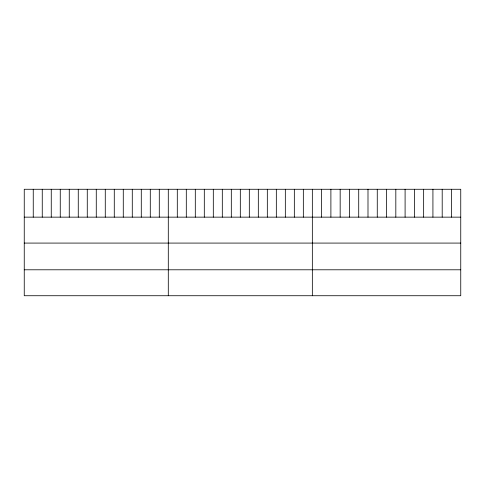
<?xml version="1.0" encoding="UTF-8"?>
<svg xmlns="http://www.w3.org/2000/svg" width="485" height="485" viewBox="0 0 485 485"><rect width="100%" height="100%" fill="white"/><g stroke="black" fill="none" stroke-linecap="round" stroke-linejoin="round"><path stroke-width="0.73" d="M460.75 217.147L460.75 295.729L24.25 295.729L24.25 189.271L460.75 189.271L460.75 217.147L24.25 217.147M24.25 243.082L460.75 243.082M24.25 269.793L460.75 269.793M451.474 189.271L451.474 217.147M442.199 189.271L442.199 217.147M432.923 189.271L432.923 217.147M423.647 189.271L423.647 217.147M414.372 189.271L414.372 217.147M405.096 189.271L405.096 217.147M395.821 189.271L395.821 217.147M386.545 189.271L386.545 217.147M377.269 189.271L377.269 217.147M367.994 189.271L367.994 217.147M358.718 189.271L358.718 217.147M349.442 189.271L349.442 217.147M340.167 189.271L340.167 217.147M330.891 189.271L330.891 217.147M321.616 189.271L321.616 217.147M312.34 189.271L312.34 295.729M303.337 189.271L303.337 217.147M294.334 189.271L294.334 217.147M285.332 189.271L285.332 217.147M276.329 189.271L276.329 217.147M267.326 189.271L267.326 217.147M258.323 189.271L258.323 217.147M249.32 189.271L249.32 217.147M240.317 189.271L240.317 217.147M231.315 189.271L231.315 217.147M222.312 189.271L222.312 217.147M213.309 189.271L213.309 217.147M204.306 189.271L204.306 217.147M195.303 189.271L195.303 217.147M186.301 189.271L186.301 217.147M177.298 189.271L177.298 217.147M168.295 189.271L168.295 295.729M159.292 189.271L159.292 217.147M150.289 189.271L150.289 217.147M141.287 189.271L141.287 217.147M132.284 189.271L132.284 217.147M123.281 189.271L123.281 217.147M114.278 189.271L114.278 217.147M105.275 189.271L105.275 217.147M96.272 189.271L96.272 217.147M87.27 189.271L87.27 217.147M78.267 189.271L78.267 217.147M69.264 189.271L69.264 217.147M60.261 189.271L60.261 217.147M51.258 189.271L51.258 217.147M42.256 189.271L42.256 217.147M33.253 189.271L33.253 217.147"/></g></svg>
